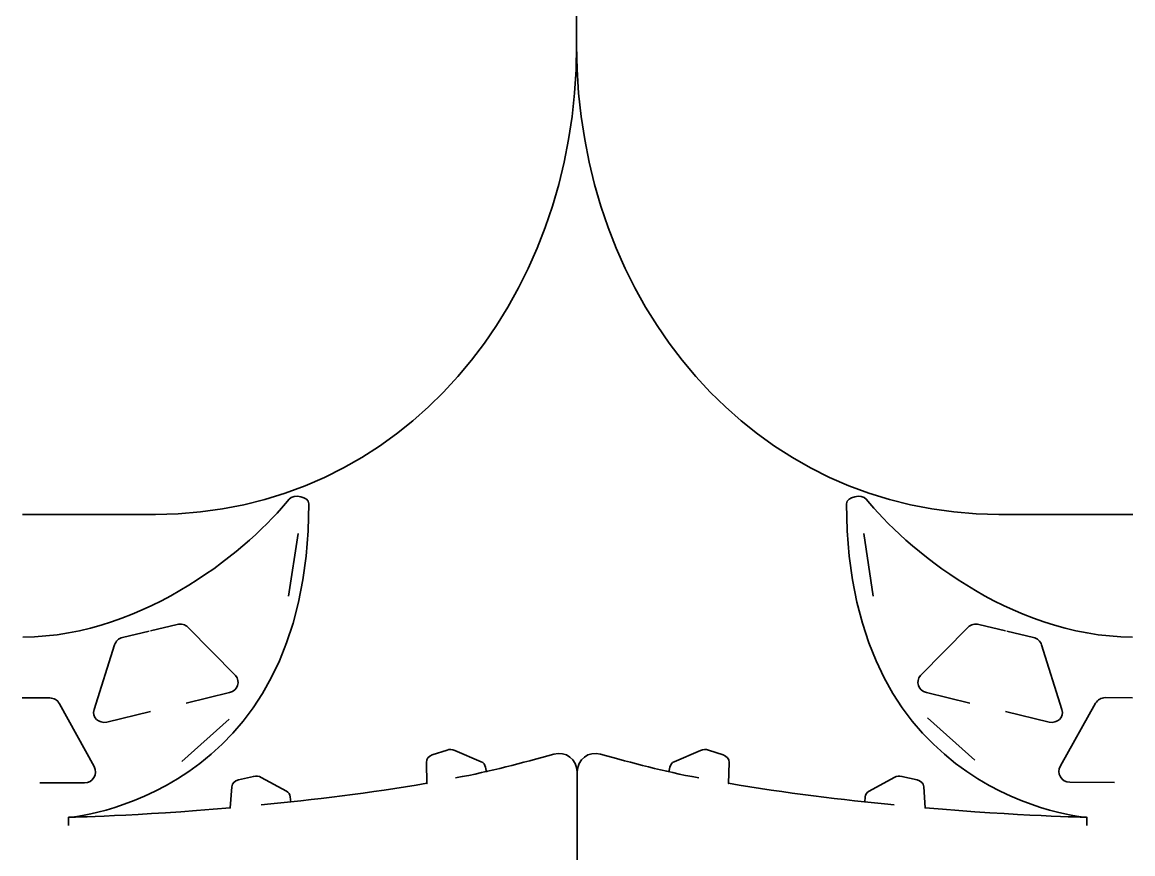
# Model space of a CAD drawing. Header units: inches. Extents: x 8 to 1056, y -872 to -100.
# Drawn here: x 185.3 to 487.9, y -552.9 to -326.5 of the extents above; entities that cross this region are included whole.
import ezdxf

# ---------------------------------------------------------------- set-up
doc = ezdxf.new("R2010")
doc.units = ezdxf.units.IN
doc.header["$MEASUREMENT"] = 0
doc.layers.add('Layer 1', color=7, linetype='Continuous')

msp = doc.modelspace()

# ---------------------------------------------------------------- linework, layer by layer
at = {"layer": 'Layer 1', "color": 179, "lineweight": 35, "true_color": 0x231f20}
for points in [[(257.91, -482.77), (260.52, -465.71)], [(417.18, -482.77), (414.57, -465.71)], [(228.83, -527.72), (241.74, -516.27)], [(444.85, -527.37), (431.94, -515.91)], [(197.94, -545.17), (197.94, -542.97)], [(475.39, -545.17), (475.39, -542.97)]]:
    msp.add_lwpolyline(points, dxfattribs=at)
for points, knots in [([(185.46, -460.49), (185.46, -460.49), (221.61, -460.49), (221.61, -460.49), (288.41, -460.49), (336.36, -402.95), (336.36, -332.81), (336.36, -332.81), (336.51, -201.19), (336.51, -201.19), (336.52, -197.87), (333.35, -195.48), (330.16, -196.37), (321.22, -198.89), (313.15, -201.04), (303.4, -202.88)], [0, 0, 0, 0, 1, 1, 1, 2, 2, 2, 3, 3, 3, 4, 4, 4, 5, 5, 5, 5]), ([(487.87, -460.49), (487.87, -460.49), (451.42, -460.49), (451.42, -460.49), (384.62, -460.49), (336.36, -402.95), (336.36, -332.81)], [0, 0, 0, 0, 1, 1, 1, 2, 2, 2, 2]), ([(185.54, -493.89), (219.27, -493.8), (248.05, -468.92), (258.08, -456.31), (259.26, -454.82), (263.43, -455.68), (263.41, -457.59), (263.41, -457.59), (263.42, -457.59), (263.42, -457.59), (263.42, -538.24), (197.97, -542.97), (197.94, -542.97), (197.94, -542.97), (197.94, -542.97), (197.94, -542.97), (197.94, -542.97), (197.94, -542.97), (197.94, -542.97), (197.94, -542.97), (197.94, -542.97), (197.94, -542.97), (197.98, -542.97), (216.59, -542.56), (242.02, -540.37), (242.02, -540.37), (242.02, -540.38), (242.02, -540.38), (242.02, -540.38), (242.42, -534.64), (242.42, -534.64), (242.47, -533.65), (243.24, -533.13), (244.23, -532.75), (244.23, -532.75), (248.33, -531.81), (248.33, -531.81), (249.05, -531.64), (249.8, -531.75), (250.45, -532.1), (250.45, -532.1), (257.32, -535.85), (257.32, -535.85), (257.9, -536.17), (258.29, -536.76), (258.35, -537.42), (258.35, -537.42), (258.48, -538.82), (258.48, -538.82)], [0, 0, 0, 0, 1, 1, 1, 2, 2, 2, 3, 3, 3, 4, 4, 4, 5, 5, 5, 6, 6, 6, 7, 7, 7, 8, 8, 8, 9, 9, 9, 10, 10, 10, 11, 11, 11, 12, 12, 12, 13, 13, 13, 14, 14, 14, 15, 15, 15, 16, 16, 16, 16]), ([(487.79, -493.89), (454.05, -493.8), (425.28, -468.92), (415.25, -456.31), (414.06, -454.82), (409.9, -455.68), (409.92, -457.59), (409.92, -457.59), (409.91, -457.59), (409.91, -457.59), (409.91, -538.24), (475.35, -542.97), (475.39, -542.97), (475.39, -542.97), (475.39, -542.97), (475.39, -542.97), (475.39, -542.97), (475.39, -542.97), (475.39, -542.97), (475.39, -542.97), (475.39, -542.97), (475.39, -542.97), (475.35, -542.97), (456.74, -542.56), (431.3, -540.37), (431.3, -540.37), (431.3, -540.38), (431.3, -540.38), (431.3, -540.38), (430.91, -534.64), (430.91, -534.64), (430.86, -533.65), (430.09, -533.13), (429.1, -532.75), (429.1, -532.75), (424.99, -531.81), (424.99, -531.81), (424.28, -531.64), (423.53, -531.75), (422.88, -532.1), (422.88, -532.1), (416.01, -535.85), (416.01, -535.85), (415.43, -536.17), (415.04, -536.76), (414.98, -537.42), (414.98, -537.42), (414.85, -538.82), (414.85, -538.82)], [0, 0, 0, 0, 1, 1, 1, 2, 2, 2, 3, 3, 3, 4, 4, 4, 5, 5, 5, 6, 6, 6, 7, 7, 7, 8, 8, 8, 9, 9, 9, 10, 10, 10, 11, 11, 11, 12, 12, 12, 13, 13, 13, 14, 14, 14, 15, 15, 15, 16, 16, 16, 16]), ([(220.27, -514.18), (220.27, -514.18), (208.42, -517.02), (208.42, -517.02), (206.2, -517.55), (204.26, -515.68), (204.91, -513.62), (204.91, -513.62), (210.48, -496.01), (210.48, -496.01), (210.79, -495.03), (211.64, -494.27), (212.7, -494.01), (212.7, -494.01), (219.92, -492.28), (219.92, -492.28)], [0, 0, 0, 0, 1, 1, 1, 2, 2, 2, 3, 3, 3, 4, 4, 4, 5, 5, 5, 5]), ([(220.26, -492.2), (220.26, -492.2), (227.58, -490.44), (227.58, -490.44), (228.64, -490.19), (229.74, -490.48), (230.46, -491.22), (230.46, -491.22), (243.42, -504.37), (243.42, -504.37), (244.93, -505.91), (244.06, -508.46), (241.83, -509), (241.83, -509), (229.99, -511.84), (229.99, -511.84)], [0, 0, 0, 0, 1, 1, 1, 2, 2, 2, 3, 3, 3, 4, 4, 4, 5, 5, 5, 5]), ([(453.23, -492.2), (453.23, -492.2), (445.91, -490.44), (445.91, -490.44), (444.85, -490.19), (443.75, -490.48), (443.03, -491.22), (443.03, -491.22), (430.07, -504.37), (430.07, -504.37), (428.56, -505.91), (429.43, -508.46), (431.66, -509), (431.66, -509), (443.5, -511.84), (443.5, -511.84)], [0, 0, 0, 0, 1, 1, 1, 2, 2, 2, 3, 3, 3, 4, 4, 4, 5, 5, 5, 5]), ([(453.22, -514.18), (453.22, -514.18), (465.06, -517.02), (465.06, -517.02), (467.29, -517.55), (469.23, -515.68), (468.58, -513.62), (468.58, -513.62), (463.01, -496.01), (463.01, -496.01), (462.7, -495.03), (461.85, -494.27), (460.79, -494.01), (460.79, -494.01), (453.57, -492.28), (453.57, -492.28)], [0, 0, 0, 0, 1, 1, 1, 2, 2, 2, 3, 3, 3, 4, 4, 4, 5, 5, 5, 5]), ([(185.34, -510.42), (185.34, -510.42), (192.87, -510.46), (192.87, -510.46), (193.96, -510.47), (194.96, -511.06), (195.48, -512.02), (195.48, -512.02), (204.92, -529.16), (204.92, -529.16), (206.03, -531.16), (204.57, -533.62), (202.28, -533.6), (202.28, -533.6), (190.1, -533.54), (190.1, -533.54)], [0, 0, 0, 0, 1, 1, 1, 2, 2, 2, 3, 3, 3, 4, 4, 4, 5, 5, 5, 5]), ([(482.9, -533.49), (482.9, -533.49), (470.72, -533.43), (470.72, -533.43), (468.43, -533.42), (467, -530.95), (468.13, -528.95), (468.13, -528.95), (477.74, -511.91), (477.74, -511.91), (478.27, -510.96), (479.28, -510.38), (480.37, -510.38), (480.37, -510.38), (487.79, -510.42), (487.79, -510.42)], [0, 0, 0, 0, 1, 1, 1, 2, 2, 2, 3, 3, 3, 4, 4, 4, 5, 5, 5, 5]), ([(185.46, -789.86), (185.46, -789.86), (221.61, -789.86), (221.61, -789.86), (288.41, -789.86), (336.36, -732.31), (336.36, -662.17), (336.36, -662.17), (336.51, -530.55), (336.51, -530.55), (336.52, -527.24), (333.35, -524.84), (330.16, -525.74), (321.22, -528.25), (313.15, -530.4), (303.4, -532.24)], [0, 0, 0, 0, 1, 1, 1, 2, 2, 2, 3, 3, 3, 4, 4, 4, 5, 5, 5, 5]), ([(250.44, -539.58), (264.5, -538.22), (280.12, -536.33), (295.56, -533.7), (295.56, -533.7), (295.58, -533.76), (295.58, -533.76), (295.58, -533.76), (295.58, -533.77), (295.58, -533.77), (295.58, -533.77), (295.44, -528.02), (295.44, -528.02), (295.39, -527.03), (296.11, -526.44), (297.06, -525.97), (297.06, -525.97), (301.06, -524.65), (301.06, -524.65), (301.75, -524.41), (302.51, -524.45), (303.19, -524.74), (303.19, -524.74), (310.38, -527.83), (310.38, -527.83), (310.99, -528.09), (311.43, -528.64), (311.56, -529.29), (311.56, -529.29), (311.82, -530.67), (311.82, -530.67)], [0, 0, 0, 0, 1, 1, 1, 2, 2, 2, 3, 3, 3, 4, 4, 4, 5, 5, 5, 6, 6, 6, 7, 7, 7, 8, 8, 8, 9, 9, 9, 10, 10, 10, 10]), ([(336.51, -530.55), (336.51, -527.24), (339.68, -524.84), (342.87, -525.74), (351.81, -528.25), (359.87, -530.4), (369.63, -532.24)], [0, 0, 0, 0, 1, 1, 1, 2, 2, 2, 2]), ([(422.89, -539.58), (408.83, -538.22), (393.21, -536.33), (377.77, -533.7), (377.77, -533.7), (377.75, -533.76), (377.75, -533.76), (377.75, -533.76), (377.75, -533.77), (377.75, -533.77), (377.75, -533.77), (377.89, -528.02), (377.89, -528.02), (377.93, -527.03), (377.22, -526.44), (376.27, -525.97), (376.27, -525.97), (372.27, -524.65), (372.27, -524.65), (371.57, -524.41), (370.82, -524.45), (370.14, -524.74), (370.14, -524.74), (362.95, -527.83), (362.95, -527.83), (362.34, -528.09), (361.9, -528.64), (361.77, -529.29), (361.77, -529.29), (361.51, -530.67), (361.51, -530.67)], [0, 0, 0, 0, 1, 1, 1, 2, 2, 2, 3, 3, 3, 4, 4, 4, 5, 5, 5, 6, 6, 6, 7, 7, 7, 8, 8, 8, 9, 9, 9, 10, 10, 10, 10])]:
    msp.add_open_spline(points, degree=3, knots=knots, dxfattribs=at)

doc.saveas('drawing.dxf')
